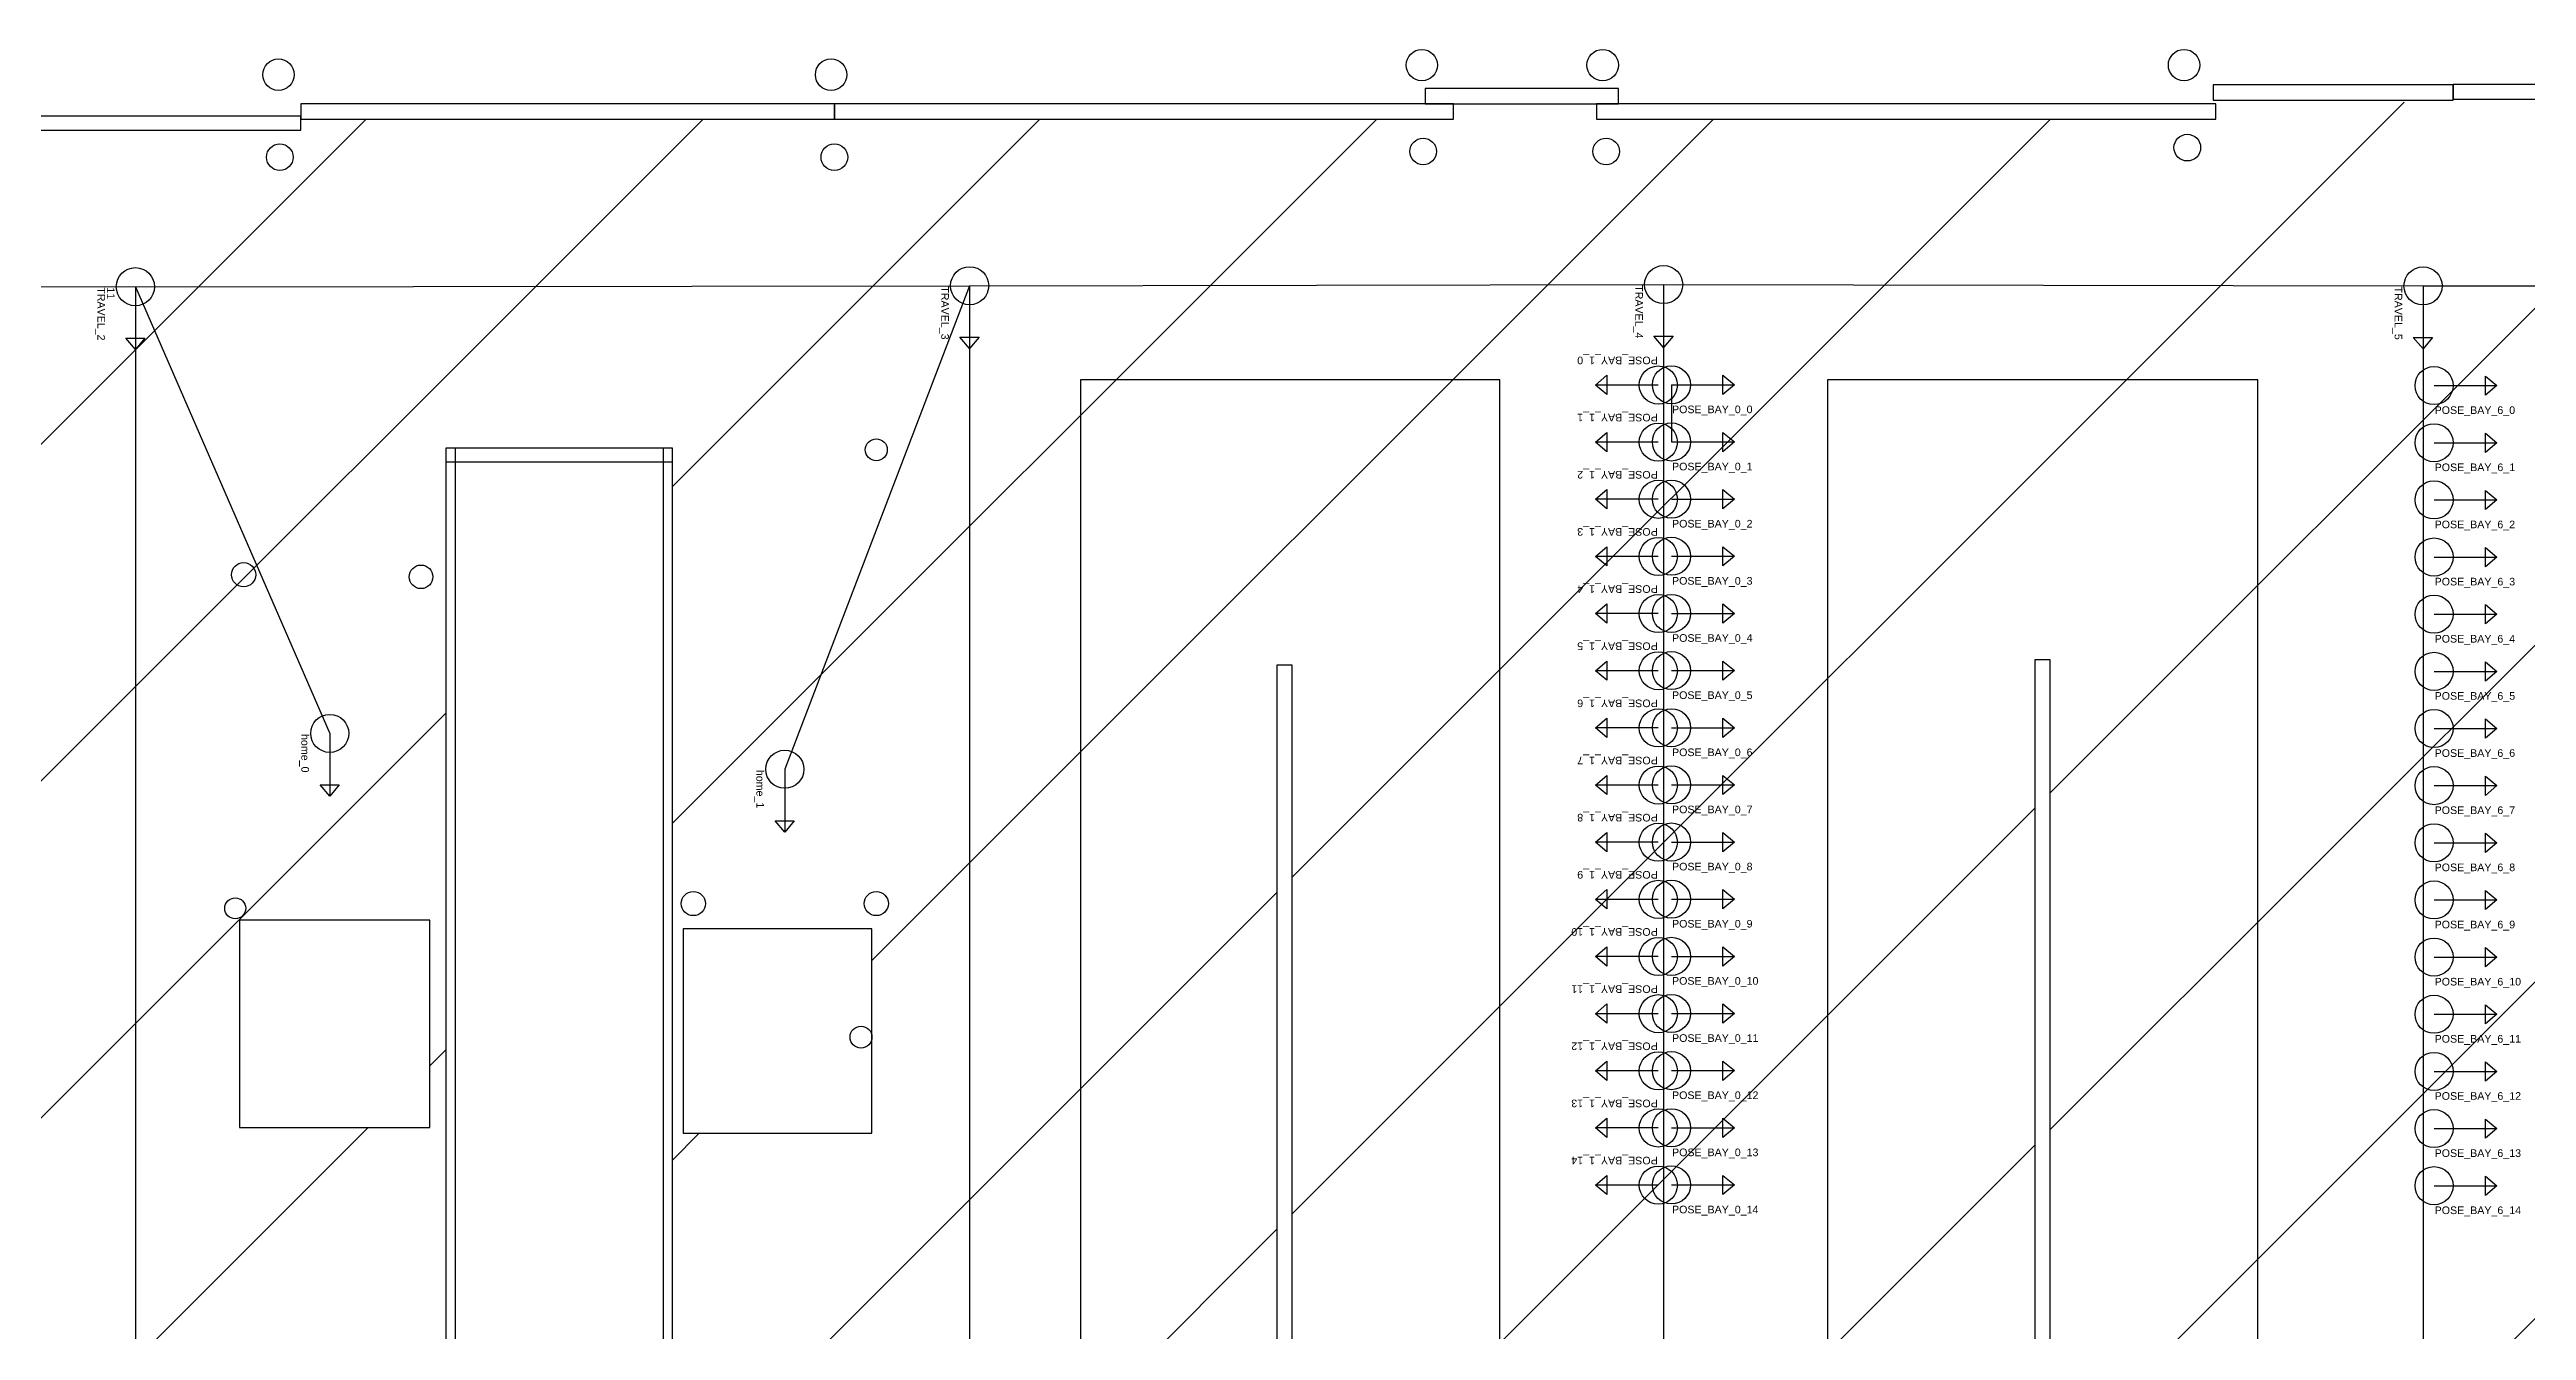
# Model space of a CAD drawing. Extents: x -32.5 to 51.3, y -31.4 to 49.5.
# Drawn here: x 5.93 to 18.93, y 11.84 to 18.57 of the extents above; entities that cross this region are included whole.
import ezdxf

# ---------------------------------------------------------------- set-up
doc = ezdxf.new("R2010")
doc.units = 0
doc.header["$MEASUREMENT"] = 0
doc.layers.get('0').update_dxf_attribs({"linetype": 'CONTINUOUS'})
doc.layers.add('[AREA]CLEANROOM', color=151, linetype='CONTINUOUS', true_color=0xacc1ff)
for name, color, linetype in [('[OBSTACLE]WALLS', 7, 'CONTINUOUS'), ('[ZONE]AVOID_ZONE', 2, 'CONTINUOUS'), ('[ZONE]EXCLUSION_ZONE', 1, 'CONTINUOUS'), ('BOLLARDS', 6, 'CONTINUOUS'), ('ROLLER_DOOR', 7, 'CONTINUOUS'), ('TRAVERSAL', 30, 'CONTINUOUS')]:
    doc.layers.add(name, color=color, linetype=linetype)
doc.layers.get('0').off()
doc.styles.get("Standard").update_dxf_attribs({"font": 'ARIAL.TTF'})

# ---------------------------------------------------------------- blocks, each defined once
blk = doc.blocks.new('Node')
blk.add_lwpolyline([(0, 0), (0.33, 0), (0.27, -0.051), (0.27, 0.05), (0.33, 0)])
blk.add_circle((0, 0), 0.1)
for tag, p in [('ID', (0.003, -0.149)), ('NAME', (0.003, -0.199))]:
    blk.add_attdef(tag, p, '', height=0.04)
blk = doc.blocks.new('Edge')
blk.add_lwpolyline([(0, 0), (1, 0)])
at = {"flags": 1}
blk.add_attdef('BEHAVIOR', (0.4769, 0), '', height=0.02, dxfattribs=at)

msp = doc.modelspace()

# ---------------------------------------------------------------- hatches: boundary and pattern name
at = {"layer": '[AREA]CLEANROOM', "linetype": 'ByBlock'}
h = msp.add_hatch(dxfattribs=at)
h.set_pattern_fill('ANSI31', color=256, scale=10, style=0)
h.paths.add_polyline_path([(7.251, 18.141), (7.251, 18.141), (4.175, 18.141), (4.175, 18.141), (4.175, 18.141), (4.175, 18.178), (4.175, 18.178), (4.175, 18.178), (1.816, 18.178), (1.816, 18.178), (1.816, 18.178), (1.8, 18.2), (1.8, 18.2), (1.8, 18.2), (-0.3, 18.2), (-0.3, 18.2), (-0.3, 18.2), (-0.3, 18.25), (-0.3, 18.25), (-0.3, 18.25), (-2.102, 18.25), (-2.102, 18.25), (-2.102, 18.25), (-2.102, 18.19), (-2.102, 18.19), (-2.102, 18.19), (-4.402, 18.19), (-4.402, 18.19), (-4.402, 18.19), (-4.402, 18.25), (-4.402, 18.25), (-4.402, 18.25), (-5.213, 18.25), (-5.213, 18.25), (-5.213, 18.25), (-5.213, 18.2), (-5.213, 18.2), (-5.213, 18.2), (-7.513, 18.2), (-7.513, 18.2), (-7.513, 18.2), (-7.515, 18.25), (-7.515, 18.25), (-7.515, 18.25), (-8.914, 18.25), (-8.914, 18.25), (-8.914, 18.25), (-8.914, 18.243), (-8.914, 18.243), (-8.914, 18.243), (-10.522, 18.243), (-10.522, 18.243), (-10.522, 18.243), (-10.522, 17.364), (-10.522, 17.364), (-10.522, 17.364), (-7.913, 17.364), (-7.913, 17.364), (-7.913, 17.364), (-7.913, 17.265), (-7.913, 17.265), (-7.913, 17.265), (-7.919, 17.265), (-7.919, 17.265), (-7.919, 17.265), (-7.919, 5.347), (-7.919, 5.347), (-7.919, 5.347), (-7.504, 5.346), (-6.703, 5.34), (-6.703, 15.323), (-6.623, 15.323), (-6.623, 5.339), (-2.793, 5.309), (-2.793, 15.28), (-2.713, 15.28), (-2.713, 5.308), (-1.509, 5.299), (-1.509, 5.299), (-1.509, 5.299), (-1.065, 5.299), (-1.065, 15.319), (-0.985, 15.319), (-0.985, 5.299), (0.435, 5.299), (0.435, 5.299), (0.435, 5.299), (0.435, 5.205), (0.435, 5.205), (0.435, 5.205), (6.872, 5.205), (6.872, 5.205), (6.872, 5.205), (6.888, 5.25), (6.888, 5.25), (6.888, 5.25), (8.011, 5.25), (8.011, 5.251), (8.011, 5.251), (8.011, 16.401), (8.011, 16.472), (8.011, 16.472), (8.062, 16.472), (8.062, 16.472), (9.2, 16.472), (9.2, 16.472), (9.2, 16.472), (9.2, 16.472), (9.2, 16.472), (9.2, 5.25), (10.149, 5.25), (10.149, 5.25), (10.149, 5.25), (10.149, 5.252), (10.149, 5.252), (10.149, 5.252), (20.276, 5.305), (20.276, 15.364), (20.356, 15.364), (20.356, 5.305), (21.849, 5.313), (21.849, 5.313), (21.849, 5.313), (21.857, 5.403), (21.857, 5.403), (21.857, 5.403), (23.22, 5.403), (23.22, 5.403), (23.22, 5.403), (23.22, 17.581), (23.22, 17.581), (23.22, 17.581), (23.276, 17.581), (23.276, 17.581), (24.053, 17.581), (24.053, 17.581), (24.053, 17.581), (24.053, 18.25), (24.053, 18.25), (24.053, 18.25), (23.374, 18.25), (23.374, 18.25), (23.374, 18.25), (23.371, 18.2), (23.371, 18.2), (23.371, 18.2), (19.67, 18.2), (19.67, 18.2), (19.67, 18.2), (19.67, 18.28), (19.67, 18.28), (19.67, 18.28), (19.545, 18.3), (19.545, 18.3), (19.545, 18.3), (17.3, 18.28), (17.3, 18.28), (17.3, 18.28), (17.3, 18.2), (17.3, 18.2), (17.3, 18.2), (14.05, 18.2), (14.05, 18.2), (14.05, 18.2), (14.05, 18.28), (14.05, 18.28), (14.05, 18.28), (13.3, 18.28), (13.3, 18.28), (13.3, 18.28), (13.3, 18.2), (13.3, 18.2), (13.3, 18.2), (10.05, 18.2), (10.05, 18.2), (7.251, 18.2), (7.251, 18.2), (7.251, 18.2)])
h.paths.add_polyline_path([(4.583, 5.212), (4.664, 5.212), (4.664, 15.28), (4.583, 15.28)], flags=16)
h.paths.add_polyline_path([(0.75, 5.212), (0.83, 5.212), (0.83, 15.28), (0.75, 15.28)], flags=16)
h.paths.add_polyline_path([(16.35, 5.294), (16.431, 5.294), (16.431, 15.362), (16.35, 15.362)], flags=16)
h.paths.add_polyline_path([(12.372, 5.267), (12.453, 5.267), (12.453, 15.334), (12.372, 15.334)], flags=16)
h.paths.add_polyline_path([(6.928, 12.907), (7.927, 12.907), (7.927, 13.994), (6.928, 13.994)], flags=16)
h.paths.add_polyline_path([(9.256, 12.877), (10.247, 12.877), (10.247, 13.949), (9.256, 13.949)], flags=16)

# ---------------------------------------------------------------- linework, layer by layer
at = {"layer": '[OBSTACLE]WALLS'}
for points in [[(13.15, 18.28), (14.165, 18.28), (14.165, 18.36), (13.15, 18.36)], [(17.285, 18.3), (18.545, 18.3), (18.545, 18.38), (17.285, 18.38)], [(18.546, 18.305), (19.55, 18.305), (19.55, 18.381), (18.546, 18.381)], [(4.175, 18.141), (7.251, 18.141), (7.251, 18.216), (4.175, 18.216)], [(7.25, 18.2), (10.05, 18.2), (10.05, 18.28), (7.25, 18.28)], [(8.011, 5.251), (8.062, 5.251), (8.062, 16.472), (8.011, 16.472)], [(8.011, 16.401), (9.2, 16.401), (9.2, 16.472), (8.011, 16.472)], [(9.152, 5.249), (9.2, 5.249), (9.2, 16.472), (9.152, 16.472)]]:
    msp.add_lwpolyline(points, close=True, dxfattribs=at)
at = {"layer": '[ZONE]AVOID_ZONE'}
for points in [[(11.342, 5.485), (13.542, 5.485), (13.542, 16.831), (11.342, 16.831)], [(15.262, 5.485), (17.521, 5.485), (17.521, 16.831), (15.262, 16.831)]]:
    msp.add_lwpolyline(points, close=True, dxfattribs=at)
at = {"layer": '[ZONE]EXCLUSION_ZONE'}
for points in [[(16.35, 5.294), (16.431, 5.294), (16.431, 15.362), (16.35, 15.362)], [(12.372, 5.267), (12.453, 5.267), (12.453, 15.334), (12.372, 15.334)], [(6.928, 12.907), (7.927, 12.907), (7.927, 13.994), (6.928, 13.994)], [(9.256, 12.877), (10.247, 12.877), (10.247, 13.949), (9.256, 13.949)]]:
    msp.add_lwpolyline(points, close=True, dxfattribs=at)
at = {"layer": 'BOLLARDS'}
for centre, radius in [((7.133, 18.433), 0.0825), ((10.033, 18.433), 0.0825), ((13.133, 18.483), 0.0825), ((14.082, 18.483), 0.0825), ((17.133, 18.483), 0.0825), ((7.14, 18), 0.07), ((10.05, 18), 0.07), ((13.14, 18.03), 0.07), ((14.1, 18.03), 0.07), ((17.15, 18.05), 0.07), ((10.27, 16.464), 0.0575), ((6.95, 15.808), 0.0635), ((7.881, 15.797), 0.0618), ((6.906, 14.057), 0.055), ((9.31, 14.082), 0.0635), ((10.27, 14.082), 0.0635), ((10.19, 13.381), 0.0575)]:
    msp.add_circle(centre, radius, dxfattribs=at)
at = {"layer": 'ROLLER_DOOR'}
for points in [[(10.05, 18.2), (13.3, 18.2), (13.3, 18.28), (10.05, 18.28)], [(14.05, 18.2), (17.3, 18.2), (17.3, 18.28), (14.05, 18.28)]]:
    msp.add_lwpolyline(points, close=True, dxfattribs=at)
at = {"layer": 'TRAVERSAL', "linetype": 'ByBlock'}
msp.add_line((14.443, 16.805), (14.443, 16.505), dxfattribs=at)

# ---------------------------------------------------------------- block references
for p, rotation, values in [((6.382, 17.32), 270, {'ID': '11', 'NAME': 'TRAVEL_2'}), ((10.76, 17.325), 270.0032925017659, {'ID': 'TRAVEL_3'}), ((14.402, 17.331), 270, {'ID': 'TRAVEL_4'}), ((18.387, 17.324), 270, {'ID': 'TRAVEL_5'}), ((14.374, 16.804), 180, {'ID': 'POSE_BAY_1_0'}), ((14.374, 16.504), 180, {'ID': 'POSE_BAY_1_1'}), ((14.374, 16.204), 180, {'ID': 'POSE_BAY_1_2'}), ((14.374, 15.904), 180, {'ID': 'POSE_BAY_1_3'}), ((14.374, 15.604), 180, {'ID': 'POSE_BAY_1_4'}), ((14.374, 15.304), 180, {'ID': 'POSE_BAY_1_5'}), ((14.374, 15.004), 180, {'ID': 'POSE_BAY_1_6'}), ((7.402, 14.975), 270, {'ID': 'home_0'}), ((9.79, 14.787), 270, {'ID': 'home_1'}), ((14.374, 14.704), 180, {'ID': 'POSE_BAY_1_7'}), ((14.374, 14.404), 180, {'ID': 'POSE_BAY_1_8'}), ((14.374, 14.104), 180, {'ID': 'POSE_BAY_1_9'}), ((14.374, 13.804), 180, {'ID': 'POSE_BAY_1_10'}), ((14.374, 13.504), 180, {'ID': 'POSE_BAY_1_11'}), ((14.374, 13.204), 180, {'ID': 'POSE_BAY_1_12'}), ((14.374, 12.904), 180, {'ID': 'POSE_BAY_1_13'}), ((14.374, 12.604), 180, {'ID': 'POSE_BAY_1_14'})]:
    msp.add_blockref('Node', p, dxfattribs=dict(at, rotation=rotation)).add_auto_attribs(values)
for p, xscale, yscale, zscale, rotation in [((2.597, 17.324), 3.78454090122046, 3.78454090122046, 3.78454090122046, 359.9285312444962), ((6.382, 17.32), 4.37837254004177, 4.37837254004177, 4.37837254004177, 0.06345368087229), ((6.382, 17.32), 11.623638672, 11.623638672, 11.623638672, 270), ((6.382, 17.32), 2.55690731193325, 2.55690731193325, 2.55690731193325, 293.5097591661299), ((10.76, 17.325), 2.71642114456654, 2.71642114456654, 2.71642114456654, 249.0829088056957), ((10.76, 17.325), 3.64163986948293, 3.64163986948293, 3.64163986948293, 0.09342828635047), ((10.76, 17.325), 11.62848763119995, 11.62848763119995, 11.62848763119995, 270.0032925017659), ((14.402, 17.331), 11.634425781, 11.634425781, 11.634425781, 270), ((14.402, 17.331), 3.98532388666549, 3.98532388666549, 3.98532388666549, 359.9134148693688), ((18.387, 17.324), 3.95763868754073, 3.95763868754073, 3.95763868754073, 0.00507756271391), ((18.387, 17.324), 11.630806641, 11.630806641, 11.630806641, 270)]:
    msp.add_blockref('Edge', p, dxfattribs=dict(at, xscale=xscale, yscale=yscale, zscale=zscale, rotation=rotation))
for p, values in [((14.443, 16.805), {'ID': 'POSE_BAY_0_0'}), ((18.445, 16.801), {'ID': 'POSE_BAY_6_0'}), ((14.443, 16.505), {'ID': 'POSE_BAY_0_1'}), ((18.445, 16.501), {'ID': 'POSE_BAY_6_1'}), ((14.443, 16.205), {'ID': 'POSE_BAY_0_2'}), ((18.445, 16.201), {'ID': 'POSE_BAY_6_2'}), ((14.443, 15.905), {'ID': 'POSE_BAY_0_3'}), ((18.445, 15.901), {'ID': 'POSE_BAY_6_3'}), ((14.443, 15.605), {'ID': 'POSE_BAY_0_4'}), ((18.445, 15.601), {'ID': 'POSE_BAY_6_4'}), ((14.443, 15.305), {'ID': 'POSE_BAY_0_5'}), ((18.445, 15.301), {'ID': 'POSE_BAY_6_5'}), ((14.443, 15.005), {'ID': 'POSE_BAY_0_6'}), ((18.445, 15.001), {'ID': 'POSE_BAY_6_6'}), ((14.443, 14.705), {'ID': 'POSE_BAY_0_7'}), ((18.445, 14.701), {'ID': 'POSE_BAY_6_7'}), ((14.443, 14.405), {'ID': 'POSE_BAY_0_8'}), ((18.445, 14.401), {'ID': 'POSE_BAY_6_8'}), ((14.443, 14.105), {'ID': 'POSE_BAY_0_9'}), ((18.445, 14.101), {'ID': 'POSE_BAY_6_9'}), ((14.443, 13.805), {'ID': 'POSE_BAY_0_10'}), ((18.445, 13.801), {'ID': 'POSE_BAY_6_10'}), ((14.443, 13.505), {'ID': 'POSE_BAY_0_11'}), ((18.445, 13.501), {'ID': 'POSE_BAY_6_11'}), ((14.443, 13.205), {'ID': 'POSE_BAY_0_12'}), ((18.445, 13.201), {'ID': 'POSE_BAY_6_12'}), ((14.443, 12.905), {'ID': 'POSE_BAY_0_13'}), ((18.445, 12.901), {'ID': 'POSE_BAY_6_13'}), ((14.443, 12.605), {'ID': 'POSE_BAY_0_14'}), ((18.445, 12.601), {'ID': 'POSE_BAY_6_14'})]:
    msp.add_blockref('Node', p, dxfattribs=at).add_auto_attribs(values)

doc.saveas('drawing.dxf')
